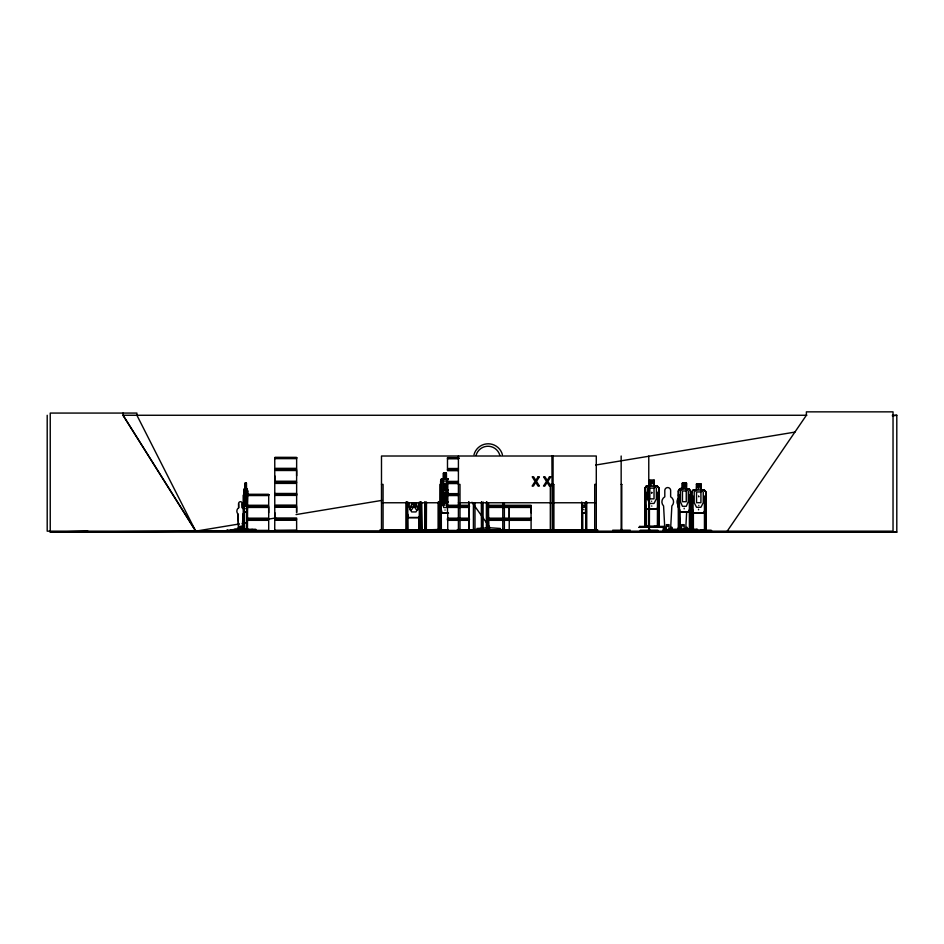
<?xml version="1.0" encoding="UTF-8"?>
<svg xmlns="http://www.w3.org/2000/svg" width="944" height="944" viewBox="0 0 944 944"><rect width="100%" height="100%" fill="white"/><g stroke="black" fill="none" stroke-linecap="round" stroke-linejoin="round"><path stroke-width="1.42" d="M268.674 512.804L268.674 507.435L247.198 507.435M296.64 518.008L274.763 518.008L274.787 512.639M274.763 481.239L274.763 470.501L296.64 470.501L296.617 481.239L274.763 481.239L274.787 475.87M296.617 507.27L296.617 512.639L296.64 507.27L274.763 507.27L274.763 518.008M296.617 475.87L296.617 470.501M509.241 507.435L509.241 518.173L509.264 507.435M531.071 512.804L531.071 507.435M544.617 531.071L562.14 531.012M630.238 531.165L630.238 530.198L612.703 530.221L612.715 531.165L630.238 531.012M657.862 531.165L657.85 530.198L640.315 530.221L640.327 531.165L657.85 531.012M478.573 531.165L496.284 531.165M486.927 507.294L488.142 507.247M245.829 503.943L245.877 503.931M245.888 508.769L245.877 508.356M242.219 529.006L243.056 513.984A3.894 3.611 -90 0 0 242.301 507.848L242.219 503.636A1.947 1.805 -90 0 0 240.413 501.689A1.947 1.805 -90 0 0 238.608 503.636L238.608 507.848A3.894 3.611 -90 0 0 237.947 513.984L238.608 529.006L242.301 529.006M670.641 528.522L671.857 505.984A5.841 5.841 0 0 0 670.641 496.792L670.641 490.491A2.926 2.926 0 0 0 667.727 487.564A2.926 2.926 0 0 0 664.8 490.491L664.8 496.792A5.841 5.841 0 0 0 663.585 505.984L664.8 528.522M685.769 528.522L686.677 511.624M583.829 509.76L583.711 509.253M245.877 485.228L245.818 485.169M245.877 495.706L245.865 495.635M247.021 511.86L247.411 506.303M247.045 512.049L247.647 490.88L247.458 530.198L247.552 528.487L246.337 528.487M234.761 530.198L234.95 529.218L255.753 529.301L255.73 530.198M252.095 529.301L252.119 530.198M585.469 512.84L585.976 503.093M585.504 513.029L586.2 503.093M245.853 487.895L245.853 487.305M241.192 527.46C240.496 526.363 241.64 527.743 240.496 527.082M241.286 526.634C239.446 527.885 243.104 526.528 241.015 527.578M573.244 531.165L595.216 531.165M683.031 525.725L682.996 525.714M240.826 526.87L241.64 527.012M240.991 527.354L240.496 527.118M241.393 526.894L241.664 526.87M247.009 501.701L246.419 506.303L245.31 506.303L245.275 483.104M296.652 530.976L274.551 530.764L296.652 530.552L296.617 520.168L274.763 520.168L274.716 530.575M447.444 531.118L455.586 530.717M585.221 502.68L584.478 507.282L583.097 507.282L582.354 502.68M445.096 485.865L444.931 485.263M445.096 475.398L444.931 474.797M243.941 490.986L244.272 488.85L245.275 488.85M244.13 490.986L244.461 488.85M432.045 531.165L456.967 531.165M412.552 531.165L429.107 531.012M688.967 511.86L690.324 506.303L690.324 490.963M689.061 512.049L690.453 506.338M684.188 485.169L684.353 485.169M698.678 485.747L698.477 486.361L698.584 485.747M657.154 509.017L658.711 503.459L658.711 488.119L657.154 486.207M657.26 509.217L658.818 503.459M654.18 486.018L657.331 486.018L658.983 488.048L658.983 503.494L657.378 509.217L646.262 509.217M704.035 512.84L705.593 507.282L704.141 513.029M701.073 489.83L704.212 489.83L705.864 491.859L705.864 507.306L704.259 513.029L693.156 513.029L691.704 507.306L691.81 491.883L693.309 489.83L696.495 489.83M419.207 517.489L420.788 511.931M419.325 517.678L420.906 511.931L420.953 502.125M651.525 482.537L651.702 481.936M651.525 493.004L651.702 492.402M698.584 496.225L698.784 496.839L698.678 496.225M241.404 527.578L240.319 526.87L241.039 527.13M446.347 496.32L447.786 491.718L447.786 480.98L446.347 479.068L446.276 473.121M667.526 525.088C668.317 526.953 667.019 524.84 667.868 525.159M683.008 525.159C683.126 526.622 682.359 525.336 682.996 525.218M664.434 527.236L654.157 527.106L665.036 527.318L639.064 527.236M639.69 526.457L645.602 526.374M685.875 531.165L696.719 531.012M686.571 530.28L686.76 531.13M400.433 531.165L410.935 531.012M583.793 505.37L583.734 505.465M380.279 531.13L381.01 531.047M457.392 531.047L457.309 529.655L460.719 529.655M440.954 492.202L441.922 490.078M441.615 478.868L440.624 481.003L440.482 531.165L440.388 529.466M441.143 499.211L440.695 480.933L441.65 479.068M412.965 503.14C406.368 511.046 412.103 513.347 413.979 504.415C415.985 513.347 421.472 511.034 414.935 503.187M234.773 530.091L255.93 530.198L226.241 530.729L244.413 530.717L243.894 490.904L244.449 512.049M679.68 488.85L678.252 490.904L678.323 530.198M678.394 490.986L679.751 489.039L689.096 489.039M727.21 531.165L806.388 415.266L806.388 411.855L893.036 411.855L893.036 531.165L47.2 531.165L47.2 415.266M646.487 509.017L645.082 503.459L645.082 488.142L646.428 486.018M645.082 488.142L646.487 486.207M691.858 491.954L693.38 490.019M443.774 490.266L442.358 492.178L442.358 502.916L443.774 507.518L446.406 507.518L447.822 502.916L447.822 492.178L446.406 490.266L446.5 484.319M667.207 525.312L668.104 525.395M445.061 493.972L445.049 493.877M237.581 530.257C236.968 528.64 220.141 532.038 227.716 530.257L226.324 530.776M230.961 529.855L230.725 530.752M231.646 530.729L232.012 530.493M238.572 528.227L238.159 530.729L239.009 530.717M239.292 530.776L240.059 530.717L238.584 530.257M242.643 530.752L243.977 530.257L244.095 528.487M445.131 488.591L445.049 489.193M698.808 505.441L698.808 505.347M698.761 488.921L698.525 488.272M639.584 527.236L645.507 527.106M445.002 498.928L444.895 498.267L444.884 498.892M231.728 530.776L231.009 530.257M244.378 530.74L226.607 530.493M457.226 531.071L458.123 531.012M501.594 531.071L502.409 531.047M651.832 485.122L651.679 484.744M651.832 506.067L651.69 505.996M684.306 487.895L684.317 487.375M892.375 415.266L896.8 415.266L896.8 532.145L195.703 531.165L136.904 415.266L136.904 413.071L50.244 413.071L50.244 532.145L195.703 531.165L239.339 523.955M242.242 523.472L246.608 522.752M268.426 519.153L275.695 517.949M296.062 514.574L381.883 500.391M595.699 465.038L794.978 432.092M892.434 415.985L896.8 415.266M274.763 493.759L274.763 483.399L296.64 483.399L296.64 493.759L274.574 494.101M476.85 528.487L490.078 527.779L500.473 528.487M87.898 531.165L50.244 532.145L896.8 532.145M806.837 415.266L123.039 415.266L123.039 413.071M458.43 468.507L447.491 468.507L447.491 458.159L458.43 458.1M447.468 458.123L459.327 458.218M274.787 458.631L296.617 458.631M447.515 458.784L458.43 458.784M274.61 469.097L296.782 469.097M447.338 469.251L458.43 469.251M274.61 469.758L296.782 469.758M447.338 469.923L458.43 469.923M447.491 470.667L458.43 470.667M443.503 473.31L446.347 473.31M444.919 477.393L444.884 477.983M443.574 478.868L441.45 478.868L440.695 480.933M446.276 478.868L448.306 478.868M441.485 479.068L448.27 479.068M649.661 480.449L654.145 480.449M447.491 481.405L458.43 481.405M274.61 481.995L296.782 481.995M447.338 482.16L458.43 482.16M274.61 482.655L296.782 482.655M447.338 482.821L458.43 482.821M245.121 483.293L246.419 483.293M682.453 483.293L686.394 483.293L686.253 489.039L688.282 490.963L688.282 501.701L686.253 506.303L682.453 506.303L680.423 501.701L680.423 490.963L682.453 489.039L682.453 483.104M447.491 483.564L458.43 483.564M246.219 484.248L245.511 484.248L245.511 486.172L246.219 486.172M696.389 484.083L701.18 484.083M381.494 484.414L383.075 484.414L383.063 529.466M443.68 484.319L446.665 484.319L446.571 490.266M458.418 484.414L459.999 484.414L459.988 529.466M553.078 456.011L553.066 529.95L553.691 529.95L553.691 484.414L550.328 484.414L550.328 529.466M596.289 484.414L594.708 484.414L594.708 529.466M621.164 484.414L621.789 484.414M648.764 484.414L649.401 484.414M696.542 484.272L701.026 484.272L700.92 490.019L703.256 491.942L703.256 502.68L700.92 507.282L696.542 507.282L694.206 502.68L694.206 491.942L696.542 490.019L696.66 484.272M443.774 484.508L446.571 484.508M553.078 484.414L553.691 484.414M649.614 486.018L646.31 486.018L644.823 488.072L644.894 527.354M646.38 486.207L657.26 486.207M657.213 486.018L658.983 488.048M698.572 488.638L698.501 488.308M246.266 488.85L247.222 488.85L247.599 490.963M679.55 488.85L682.453 488.85M686.394 488.85L689.155 488.85L690.595 490.88L690.583 530.198M244.295 489.039L247.21 489.039M443.845 490.078L441.757 490.078L440.86 492.131L440.86 507.553L441.733 513.276L448.518 513.276M446.5 490.078L448.329 490.078M693.262 490.019L704.153 490.019M441.792 490.266L448.282 490.266M691.704 491.883L691.775 531.165L691.94 529.466M705.864 491.859L705.711 531.165M644.846 492.284L646.133 492.284L646.133 527.354M274.787 493.476L296.617 493.476M447.515 493.641L458.43 493.641M458.43 493.924L447.279 494.219L458.43 494.373M246.809 494.491L268.721 494.491M246.821 494.503L268.698 494.503M447.491 494.503L458.43 494.503M268.721 494.868L246.809 494.868L268.721 494.916L268.674 505.276L247.198 505.276M244.201 495.128L243.281 495.128L243.387 530.198M246.821 495.128L247.411 495.128M678.323 495.128L679.432 495.128L679.562 530.198M274.787 495.399L296.617 495.399M247.222 495.553L268.674 495.553M447.515 495.553L458.43 495.553M691.728 496.107L693.026 496.107L693.167 531.165M444.294 501.878L448.27 501.878M444.282 502.066L448.341 502.066M381.494 502.763L440.895 502.763M458.418 502.763L553.078 502.763M553.916 502.763L596.289 502.763M644.823 503.494L646.38 509.217M238.608 503.636L238.69 507.848M447.491 505.276L469.357 505.276M487.765 505.276L531.094 505.276M274.61 505.854L296.782 505.854M247.057 506.019L268.851 506.019M447.338 506.019L469.51 506.019M487.246 506.019L531.236 506.019M244.083 506.326L244.26 512.049L247.234 512.049L247.458 506.338M274.61 506.527L296.782 506.527M247.057 506.692L268.851 506.692M447.338 506.692L469.51 506.692M487.246 506.692L531.236 506.692M469.357 507.435L447.491 507.435L447.515 512.804M487.765 507.435L531.094 507.435L531.071 518.173M581.598 503.105L582.2 513.029M586.023 507.306L585.693 513.029L582.011 513.029L581.598 507.282M441.025 507.553L441.898 513.276M242.301 507.848L242.219 503.636M646.38 509.017L657.26 509.017M698.536 509.217L698.584 509.807M244.295 511.86L247.21 511.86M689.096 511.86L679.609 511.86L678.252 506.326L679.645 512.049M679.515 512.049L689.203 512.049M582.047 512.84L585.658 512.84M693.262 512.84L704.153 512.84M441.792 513.076L448.459 513.076M237.853 513.984L238.69 529.006M408.268 517.489L419.313 517.489M408.15 517.678L419.431 517.678L421.059 511.955L421.059 502.125M247.198 518.173L268.698 518.173L268.698 507.435M447.491 518.173L469.357 518.173M487.765 518.173L531.094 518.173M274.61 518.763L296.782 518.763M247.057 518.929L268.851 518.929M447.338 518.929L469.51 518.929M487.246 518.929L531.236 518.929M274.61 519.424L296.782 519.424M247.057 519.589L268.851 519.589M447.338 519.589L469.51 519.589M487.246 519.589L531.236 519.589M247.198 520.333L268.698 520.333L268.698 530.693L247.175 530.717M447.491 520.333L469.357 520.333M487.765 520.333L531.094 520.333L531.094 530.693M657.378 525.655L659.337 525.655M646.286 526.138L657.744 526.138M240.342 526.445L242.101 526.445L242.101 529.855L241.994 526.445M240.449 526.929L241.227 526.811M638.994 527.318L649.767 527.236M679.149 527.354L678.465 527.354L678.465 529.383M686.548 527.354L687.232 527.354L687.232 529.383M243.989 528.227L242.348 528.227L242.348 529.855M244.343 528.487L243.127 528.487L243.139 530.198M689.179 528.487L691.043 528.487L691.02 530.198M243.646 528.97L247.057 528.97M679.562 528.97L689.639 528.97M677.709 529.218L672.116 529.301L672.211 530.198M697.073 529.242L684.601 529.218L684.601 530.198M381.305 529.466L383.252 529.95M405.967 529.466L407.938 529.95M424.647 529.466L426.641 529.95M441.414 529.466L438.099 529.95M458.229 529.466L460.176 529.95M475.174 529.466L473.227 529.95M483.257 529.466L481.228 529.95M486.797 529.466L488.673 529.466M502.597 529.466L504.544 529.95M553.88 529.466L550.151 529.95M581.563 529.466L582.861 529.466M585.599 529.466L586.897 529.466M596.466 529.466L594.519 529.95M621.966 529.466L620.975 529.466L620.975 531.165M648.587 529.466L649.578 529.466L649.566 531.165M665.768 529.301L666.735 529.301M668.682 529.301L669.662 529.301M232.979 529.537L235.563 529.537M553.691 529.466L553.019 529.466M237.782 529.855L243.564 529.855M448.034 529.714L380.113 529.714L380.113 531.165M457.309 529.714L597.587 529.714L597.505 531.165L596.773 531.047M663.325 529.785L672.104 529.785M440.836 529.95L448.176 529.95M552.252 529.95L551.921 456.011M586.283 529.95L582.165 529.95L582.118 512.179M621.152 529.95L621.789 529.95M648.764 529.95L649.401 529.95M684.435 530.068L671.514 530.198L697.687 530.15M704.625 529.95L684.778 530.068M274.787 530.245L296.617 530.245M700.944 531.165L700.944 530.198L711.162 530.198L711.127 531.165M247.222 530.41L248.331 530.386M252.308 530.41L268.674 530.41M447.515 530.41L455.61 530.41M687.232 530.398L678.453 530.398C676.293 531.33 680.683 531.283 678.465 530.398L678.453 529.785M460.106 531.047L476.012 531.047M445.131 505.087L445.131 505.17M701.144 531.047L711.918 531.165M704.035 490.019L705.711 491.942M689.026 488.85L690.453 490.963M471.965 502.232L490.078 527.779M195.833 531.165L123.039 415.266L195.703 531.165M664.34 527.106L664.316 526.398L654.062 526.374L654.062 527.354M651.797 481.936L651.974 482.537M651.797 492.402L651.974 493.004M406.947 511.931L408.374 517.489M406.675 511.955L408.256 517.678M691.858 507.282L693.262 513.029M247.033 488.85L247.411 490.963M706.206 531.165L706.206 529.466L704.259 529.466L704.271 531.165M706.065 531.165L706.065 496.107L704.425 496.107L704.46 531.165M705.852 529.466L705.852 531.165M705.51 529.466L705.451 531.165M704.625 529.466L704.625 531.165M701.073 484.083L701.18 489.83M697.002 529.218L697.002 530.198M696.495 484.083L696.389 489.83M693.521 529.95L691.574 529.466L691.586 531.165M693.38 512.179L693.38 529.714M692.282 529.466L692.341 531.165M692.082 496.107L692.082 531.165M690.89 530.198L690.89 495.128L689.332 495.128L689.403 530.198M690.265 528.487L690.265 530.198M690.194 528.487L690.194 530.198M689.203 528.487L689.203 530.198M686.524 488.85L686.524 483.104L682.323 483.104L682.323 488.85M686.394 483.104L686.394 489.039M684.164 508.285L684.164 508.875M684.188 528.51L684.188 524.675L681.509 524.675L681.509 528.51M682.595 483.293L682.595 489.039M679.869 509.736L679.999 530.198M678.748 505.359L678.748 528.734M678.524 490.986L678.524 506.303M678.193 530.198L678.193 528.487L680.022 528.487L678.712 505.984A5.841 5.841 0 0 1 677.792 498.939M671.42 529.785L671.42 527.354L672.104 527.354L672.104 530.398C669.886 531.33 674.311 531.283 672.093 530.398L663.325 530.398C661.166 531.33 665.544 531.283 663.337 530.398L663.337 527.354M669.06 529.785L669.06 524.675L666.381 524.675L666.381 529.785M664.234 526.374L664.234 527.354M664.021 527.354L664.021 529.785M659.172 527.354L659.172 492.284L657.531 492.284L657.39 527.354M659.136 525.655L658.971 527.354M658.865 488.048L658.818 527.354M658.57 525.655L658.617 527.354M657.885 508.356L657.885 525.891M657.744 525.655L657.626 527.354M654.298 486.018L654.298 480.26L649.507 480.26L649.378 531.165M654.18 480.26L654.145 486.207M654.027 480.449L654.027 486.207L656.375 488.119L656.375 498.857L654.027 503.459L649.661 503.459L647.313 498.857L647.313 488.119L649.661 486.207L649.614 480.26M649.767 480.449L649.767 486.207M648.776 456.011L648.764 531.165M648.693 529.466L648.587 531.165M646.64 527.354L646.64 525.655L644.681 525.655L644.705 527.354M646.487 508.356L646.487 525.891M646.286 525.655L646.286 527.354M645.932 525.655L645.885 527.354M645.2 492.284L645.2 527.354M645.047 525.655L645.047 527.354M639.784 526.374L639.784 527.354M621.789 529.466L621.872 531.165M621.777 484.414L621.766 531.165M621.164 456.011L621.152 531.165M596.289 529.466L596.289 456.011L381.494 456.011L381.482 529.466M586.743 501.948L586.743 529.714M586.33 510.716L586.33 513.642M586.153 501.948L586.153 529.714M585.74 501.948L585.74 504.875M585.74 510.716L585.693 529.95M582.708 512.179L582.755 529.95M582.306 512.179L582.306 529.714M581.716 501.948L581.716 529.714M553.503 484.414L553.503 529.466M509.264 520.333L509.217 530.693M504.367 503.305L504.367 529.466M502.786 503.305L502.786 529.466M488.508 503.305L488.638 529.95L488.083 503.305M487.387 503.305L487.387 529.466M486.915 503.164L486.962 529.466M486.833 501.948L486.833 528.251M486.644 501.948L486.644 528.251M486.455 501.948L486.455 528.251M483.092 501.948L483.092 529.714M481.652 501.948L481.652 529.714M481.393 501.948L481.487 529.95L468.873 529.95L468.967 501.948M474.985 503.305L474.997 529.466M473.416 503.305L473.404 529.466M468.708 501.948L468.708 529.714M458.418 456.011L458.406 529.466M447.739 513.642L447.739 529.714M447.716 531.165L447.716 530.198L432.47 530.28L432.529 531.165M446.441 478.868L446.441 473.121L443.409 473.121L443.409 478.868M446.347 491.718L446.347 480.98L443.668 480.98L443.668 490.373M443.845 484.319L443.94 490.266M443.668 473.31L443.668 479.068L442.229 480.98L442.229 491.718M443.574 473.121L443.503 479.068M441.273 491.718L441.273 484.414L439.951 484.414L439.963 531.165M441.273 510.716L441.355 531.165M441.119 492.202L441.119 507.518M440.742 510.716L440.73 531.165M439.857 529.466L439.857 531.165M438.559 501.948L438.559 529.714M438.405 529.466L426.334 529.95L426.487 501.948M438.252 501.948L438.252 529.714M425.119 501.948L425.119 529.714M424.812 501.948L424.812 529.714M421.767 503.305L421.767 529.466M421.248 503.305L421.862 529.95L418.888 529.95M420.682 501.948L420.682 529.714M419.372 501.948L419.219 529.95L407.596 529.95L407.442 516.557M419.03 516.557L419.03 529.714M418.416 503.305L418.416 507.329L416.033 511.931L411.596 511.931L409.212 507.329L409.212 503.305M416.033 503.305L416.033 507.329L411.596 507.329L411.596 503.305M407.784 501.948L407.784 529.714M406.947 502.184L406.84 511.931L406.675 502.149M406.475 501.948L406.475 529.714M406.132 501.948L406.132 529.714M383.524 529.714L383.524 531.165M247.304 528.487L247.222 530.198M247.057 530.198L246.455 483.104L245.086 483.104L245.121 489.039M246.821 511.2L246.856 530.198M246.49 511.2L246.455 528.97M246.266 483.104L246.231 489.039M244.201 506.822L244.236 530.198M243.611 495.128L243.646 530.198M243.564 528.227L243.481 530.198M240.449 526.445L240.342 529.855M238.985 529.855L238.985 528.227L237.357 528.227L237.357 530.257M234.962 529.218L234.962 530.198M680.022 489.735A2.926 2.926 0 0 1 682.854 487.564M473.971 454.725A14.726 14.726 0 0 1 502.432 454.725M476.083 455.35A12.296 12.296 0 0 1 499.836 455.35M684.459 508.568L684.459 508.568M684.164 504.108L684.164 504.108M651.631 501.264L651.655 501.17M447.786 505.382L446.878 505.559L445.332 500.001C444.01 509.607 440.919 505.701 444.73 498.739C441.155 492.249 443.916 488.237 445.285 497.441C446.618 488.249 449.568 492.202 445.887 498.774L447.786 505.382M684.176 495.706L684.176 495.706M538.08 476.803L535.826 480.437L533.62 476.803L532.215 476.803L535.071 481.428L532.121 486.066L533.454 486.066L535.744 482.349L538.009 486.066L539.413 486.066L536.511 481.369L539.413 476.803L538.08 476.803M549.455 476.803L547.201 480.437L544.995 476.803L543.591 476.803L546.446 481.428L543.496 486.066L544.83 486.066L547.131 482.349L549.384 486.066L550.8 486.066L547.886 481.369L550.789 476.803L549.455 476.803M665.048 530.398C662.853 531.33 667.255 531.283 665.048 530.398M670.393 530.398C668.199 531.33 672.6 531.283 670.393 530.398M680.176 530.398C677.981 531.33 682.382 531.283 680.176 530.398M685.521 530.398C683.326 531.33 687.728 531.283 685.521 530.398M667.62 525.371L667.786 525.985L667.62 525.371M445.072 510.055L445.002 510.055M296.64 457.51L274.763 457.51L296.652 457.557M458.43 457.698L447.491 457.675L458.43 457.734M296.652 457.934L274.739 457.958L274.787 468.342L296.64 468.342L296.64 457.993M445.875 474.266L444.14 474.266L444.14 476.189L445.875 476.189L445.875 474.266M653.248 481.416L650.44 481.416L650.44 483.328L653.248 483.328L653.248 481.416M685.58 484.248L683.137 484.248L683.137 486.172L685.58 486.172L685.58 484.248M700.129 485.228L697.321 485.228L697.321 487.151L700.129 487.151L700.129 485.228M445.934 485.476L444.246 485.476L444.246 487.387L445.934 487.387L445.934 485.476M654.027 488.119L649.661 488.119L649.661 498.857L654.027 498.857L654.027 488.119M246.419 490.963L245.31 490.963L245.31 501.701L246.419 501.701L246.419 490.963M686.253 490.963L682.453 490.963L682.453 501.701L686.253 501.701L686.253 490.963M700.92 491.942L696.542 491.942L696.542 502.68L700.92 502.68L700.92 491.942M446.406 492.178L443.774 492.178L443.774 502.916L446.406 502.916L446.406 492.178M296.652 494.208L274.739 494.208L296.652 494.326M296.652 494.75L274.739 494.75L274.787 505.111L296.64 505.111L296.64 494.762M458.43 494.868L447.468 494.868L458.43 494.892M692.825 531.165L692.825 529.466L692.766 531.165M679.243 530.198L679.243 528.487L679.173 530.198M574.212 531.165L574.212 529.714L574.188 531.165"/></g></svg>
